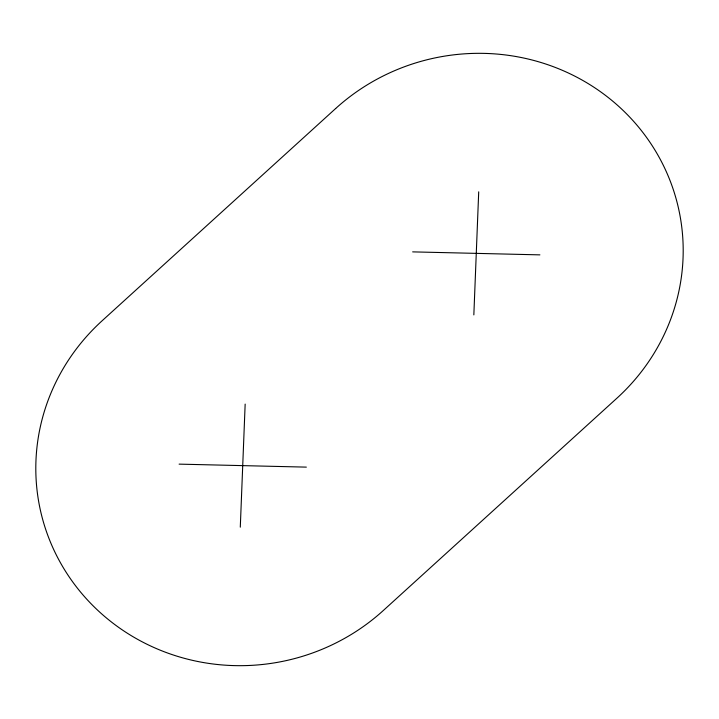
<?xml version="1.0" encoding="UTF-8"?>
<svg xmlns="http://www.w3.org/2000/svg" width="719" height="719" viewBox="0 0 719 719"><rect width="100%" height="100%" fill="white"/><g stroke="black" fill="none" stroke-linecap="round" stroke-linejoin="round"><path stroke-width="1.08" d="M240.29 527.171L245.161 404.096M473.839 314.904L478.71 191.829M412.652 251.875L539.897 254.868M179.103 464.132L306.348 467.125M335.665 108.515L102.107 320.782A207.198 199.765 -11.2 0 0 90.918 603.601A207.198 199.765 -11.2 0 0 383.335 610.485L616.893 398.218A207.198 199.765 -11.2 0 0 628.082 115.4A207.198 199.765 -11.2 0 0 335.665 108.515"/></g></svg>
